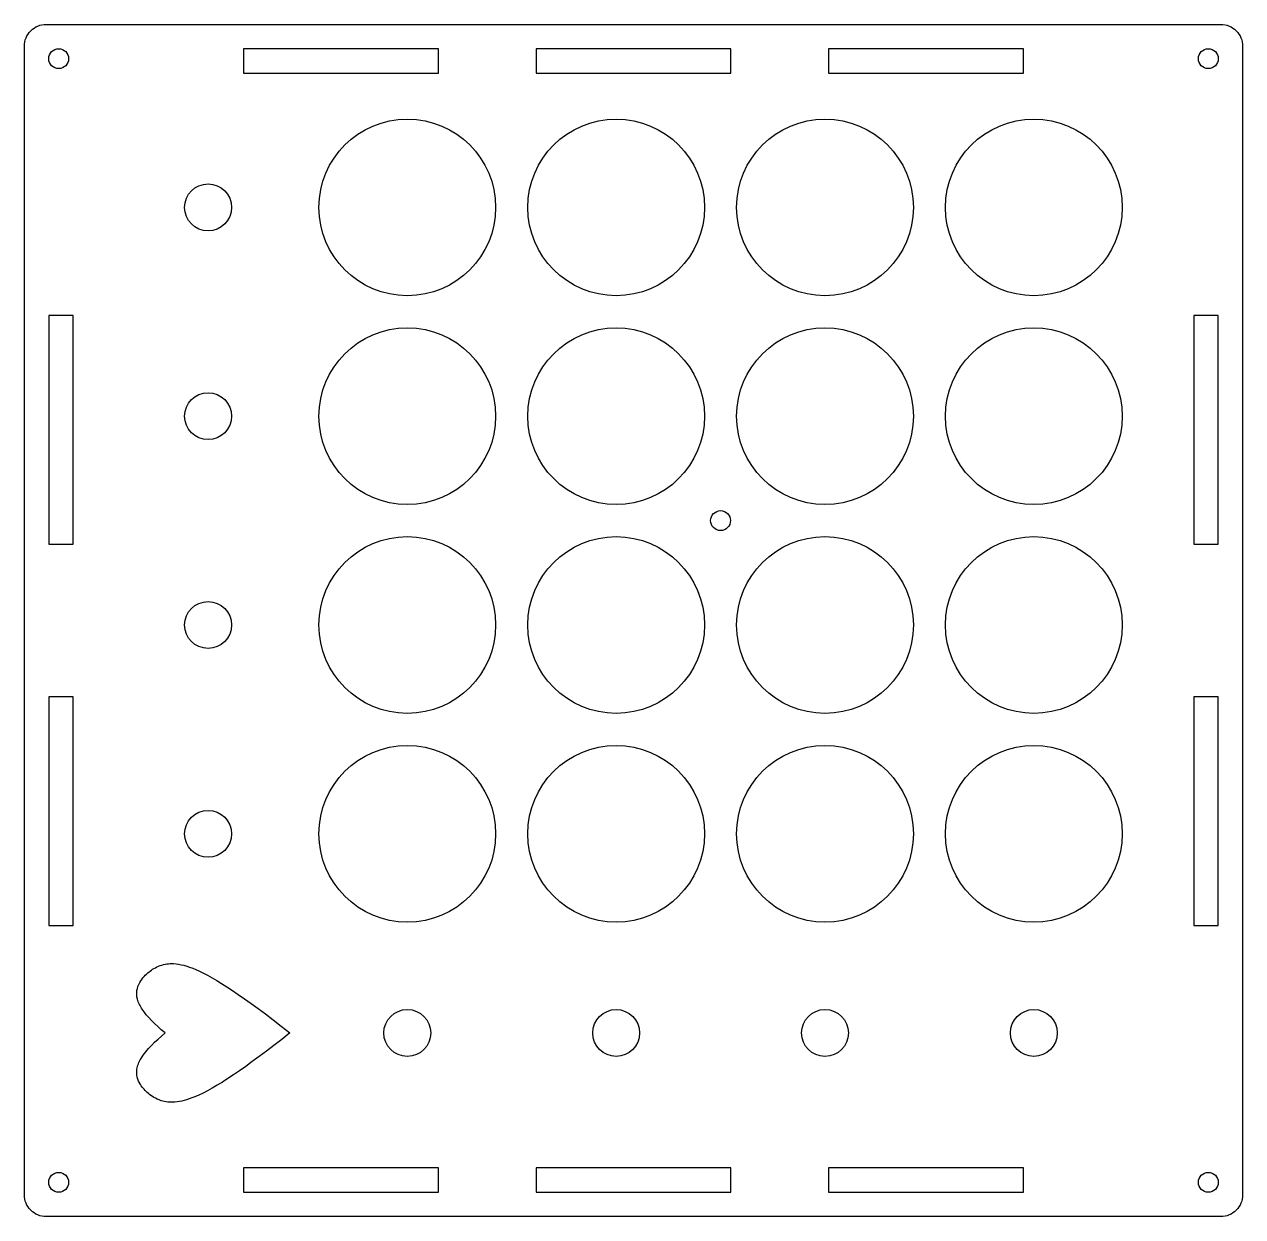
# Model space of a CAD drawing. Header units: millimetres. Extents: x -95 to 95, y -93 to 93.
import ezdxf

# ---------------------------------------------------------------- set-up
doc = ezdxf.new("R2010")
doc.units = ezdxf.units.MM
doc.layers.get('0').update_dxf_attribs({"linetype": 'CONTINUOUS'})

msp = doc.modelspace()

# ---------------------------------------------------------------- linework, layer by layer
msp.add_lwpolyline([(-91.39, -92.79, -0.414214), (-94.79, -89.39), (-94.79, 89.39, -0.414214), (-91.39, 92.79), (91.39, 92.79, -0.414214), (94.79, 89.39), (94.79, -89.39, -0.414214), (91.39, -92.79)], format="xyb", close=True)
for points in [[(-60.67, 89), (-60.67, 85.2), (-30.33, 85.2), (-30.33, 89)], [(15.17, 89), (-15.17, 89), (-15.17, 85.2), (15.17, 85.2)], [(60.67, 85.2), (60.67, 89), (30.33, 89), (30.33, 85.2)], [(-91, 47.47), (-91, 11.87), (-87.2, 11.87), (-87.2, 47.47)], [(91, 11.87), (91, 47.47), (87.2, 47.47), (87.2, 11.87)], [(-87.2, -47.47), (-87.2, -11.87), (-91, -11.87), (-91, -47.47)], [(87.2, -47.47), (91, -47.47), (91, -11.87), (87.2, -11.87)], [(-30.33, -85.2), (-60.67, -85.2), (-60.67, -89), (-30.33, -89)], [(15.17, -85.2), (-15.17, -85.2), (-15.17, -89), (15.17, -89)], [(60.67, -85.2), (30.33, -85.2), (30.33, -89), (60.67, -89)]]:
    msp.add_lwpolyline(points, close=True)
for centre, radius in [((-89.45, 87.45), 1.55), ((89.45, 87.45), 1.55), ((-35.2, 64.3), 13.75), ((-2.7, 64.3), 13.75), ((29.8, 64.3), 13.75), ((62.3, 64.3), 13.75), ((-66.2, 64.3), 3.65), ((-35.2, 31.8), 13.75), ((-2.7, 31.8), 13.75), ((29.8, 31.8), 13.75), ((62.3, 31.8), 13.75), ((-66.2, 31.8), 3.65), ((13.55, 15.55), 1.55), ((-35.2, -0.7), 13.75), ((-2.7, -0.7), 13.75), ((29.8, -0.7), 13.75), ((62.3, -0.7), 13.75), ((-66.2, -0.7), 3.65), ((-35.2, -33.2), 13.75), ((-2.7, -33.2), 13.75), ((29.8, -33.2), 13.75), ((62.3, -33.2), 13.75), ((-66.2, -33.2), 3.65), ((-35.2, -64.2), 3.65), ((-2.7, -64.2), 3.65), ((29.8, -64.2), 3.65), ((62.3, -64.2), 3.65), ((-89.45, -87.45), 1.55), ((89.45, -87.45), 1.55)]:
    msp.add_circle(centre, radius)
for points, knots in [([(-72.87, -64.2), (-74.56, -62.81), (-75.73, -61.61), (-76.77, -60.03), (-77.05, -59.49), (-77.31, -58.49), (-77.34, -58.05), (-77.21, -57.15), (-77.05, -56.73), (-76.45, -55.69), (-75.91, -55.12), (-74.94, -54.34), (-74.37, -53.97), (-72.99, -53.47), (-72.29, -53.38), (-70.58, -53.46), (-69.45, -53.75), (-65.13, -55.61), (-60.78, -58.4), (-53.48, -64.2)], [-11.641621, -11.641621, -11.641621, -11.641621, -9.56346, -9.56346, -8.62549, -8.62549, -7.916097, -7.916097, -7.185028, -7.185028, -6.004532, -6.004532, -5.03584, -5.03584, -4.085534, -4.085534, -2.797384, -2.797384, 0, 0, 0, 0]), ([(-53.48, -64.2), (-60.39, -69.68), (-65.01, -72.79), (-69.47, -74.64), (-70.47, -74.9), (-72.1, -75.03), (-72.81, -74.97), (-74.34, -74.47), (-75, -74.03), (-75.95, -73.23), (-76.4, -72.75), (-76.95, -71.88), (-77.12, -71.49), (-77.32, -70.67), (-77.34, -70.26), (-77.19, -69.31), (-76.98, -68.76), (-75.82, -66.81), (-74.39, -65.45), (-72.87, -64.2)], [-3.39466, -3.39466, -3.39466, -3.39466, -2.494068, -2.494068, -2.166667, -2.166667, -1.894985, -1.894985, -1.578258, -1.578258, -1.272446, -1.272446, -1.063788, -1.063788, -0.852436, -0.852436, -0.589993, -0.589993, 0, 0, 0, 0])]:
    msp.add_open_spline(points, degree=3, knots=knots)

doc.saveas('drawing.dxf')
